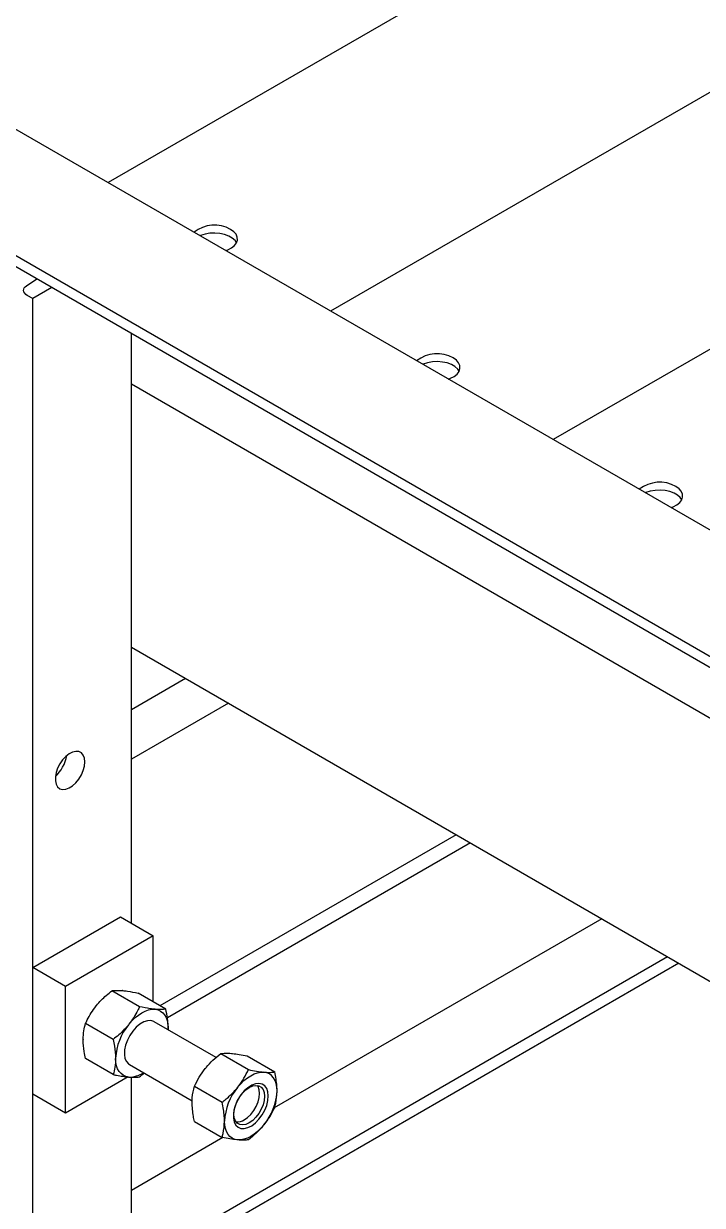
# Model space of a CAD drawing. Header units: millimetres. Extents: x 0 to 11880, y 0 to 8400.
# Drawn here: x 1671 to 1890, y 2393 to 2774.4 of the extents above; entities that cross this region are included whole.
import ezdxf

# ---------------------------------------------------------------- set-up
doc = ezdxf.new("R2010")
doc.units = ezdxf.units.MM
doc.header["$LTSCALE"] = 20

msp = doc.modelspace()

# ---------------------------------------------------------------- linework, layer by layer
at = {"color": 7, "linetype": 'Continuous', "lineweight": 25}
for p, q in [((1942.3, 2864), (1698.19, 2723.08)), ((2014.14, 2822.53), (1770.03, 2681.61)), ((2085.98, 2781.06), (1841.87, 2640.14)), ((4881.34, 885.49), (1653.4, 2748.94)), ((4845.99, 865.08), (1618.04, 2728.53)), ((1618.67, 2724.71), (4846.61, 861.25)), ((1671.92, 2689.82), (1675.22, 2692.06)), ((1680.1, 2689.24), (1673.91, 2685.67)), ((1673.91, 2685.67), (1672.13, 2686.69)), ((1673.91, 2163.08), (1673.91, 2685.67)), ((1705.73, 2484.06), (1705.73, 2674.45)), ((1705.73, 2658.11), (2674.46, 2098.87)), ((1705.73, 2573.13), (2674.46, 2013.89)), ((1723.19, 2563.05), (1705.73, 2552.97)), ((1737.03, 2555.06), (1705.73, 2536.98)), ((1810.55, 2512.62), (1714.96, 2457.44)), ((1815.13, 2509.97), (1717.35, 2453.53)), ((1673.91, 2469.77), (1702.19, 2486.1)), ((1702.19, 2486.1), (1712.8, 2479.98)), ((1857.56, 2485.48), (1751.83, 2424.45)), ((1712.8, 2479.98), (1684.51, 2463.65)), ((1712.8, 2458.69), (1712.8, 2479.98)), ((1878.77, 2473.23), (1705.73, 2373.33)), ((1673.91, 2428.95), (1673.91, 2469.77)), ((1684.51, 2463.65), (1673.91, 2469.77)), ((1882.39, 2471.14), (1723.99, 2379.7)), ((1684.51, 2422.82), (1684.51, 2463.65)), ((1708.36, 2457.11), (1699.41, 2462.28)), ((1702.96, 2462.33), (1702.84, 2462.34)), ((1716.85, 2456.35), (1707.9, 2461.52)), ((1694.47, 2457.51), (1694.35, 2457.36)), ((1713.42, 2456.29), (1713.3, 2456.3)), ((1733.11, 2440.75), (1713.12, 2452.29)), ((1699.88, 2446.55), (1690.93, 2451.72)), ((1704.94, 2451.47), (1704.82, 2451.32)), ((1717.56, 2449.72), (1717.6, 2450.18)), ((1717.6, 2450.18), (1717.59, 2449.7)), ((1717.6, 2450.18), (1717.6, 2450.34)), ((1690.17, 2446.58), (1690.17, 2446.42)), ((1734.56, 2441.99), (1743.5, 2436.82)), ((1743.04, 2441.23), (1751.99, 2436.06)), ((1699.88, 2435.24), (1690.93, 2440.41)), ((1700.63, 2440.54), (1700.63, 2440.38)), ((1705.12, 2438.43), (1725.33, 2426.76)), ((1704.65, 2434.45), (1684.51, 2422.82)), ((1704.82, 2434.43), (1704.94, 2434.42)), ((1705.73, 2181.45), (1705.73, 2434.38)), ((1726.07, 2431.43), (1735.02, 2426.27)), ((1684.51, 2422.82), (1673.91, 2428.95)), ((1726.07, 2420.12), (1735.02, 2414.95)), ((1735.29, 2414.9), (1705.73, 2397.83))]:
    msp.add_line(p, q, dxfattribs=at)
at = {"color": 7, "linetype": 'Continuous', "lineweight": 25, "flags": 128}
for points in [[(1736.17, 2701.16), (1736.83, 2701.4), (1738.04, 2702.02), (1738.98, 2702.79), (1739.63, 2703.65), (1739.93, 2704.56), (1739.89, 2705.5), (1739.5, 2706.41), (1738.78, 2707.25), (1737.76, 2707.98)], [(1739.65, 2703.69), (1739.18, 2704.39), (1738.3, 2705.18), (1737.15, 2705.84), (1735.79, 2706.35), (1734.27, 2706.67), (1732.66, 2706.79), (1731.04, 2706.72), (1729.49, 2706.44), (1728.08, 2705.98), (1727.92, 2705.92)], [(1672.13, 2686.69), (1671.66, 2687.02), (1671.3, 2687.4), (1671.06, 2687.8), (1670.96, 2688.23), (1671, 2688.66), (1671.18, 2689.08), (1671.49, 2689.47), (1671.92, 2689.82)], [(1808.01, 2659.68), (1808.67, 2659.93), (1809.88, 2660.55), (1810.83, 2661.31), (1811.47, 2662.17), (1811.77, 2663.09), (1811.73, 2664.03), (1811.34, 2664.94), (1810.62, 2665.77), (1809.6, 2666.5)], [(1811.49, 2662.22), (1811.02, 2662.92), (1810.14, 2663.71), (1809, 2664.37), (1807.63, 2664.87), (1806.11, 2665.19), (1804.5, 2665.32), (1802.88, 2665.25), (1801.33, 2664.97), (1799.92, 2664.51), (1799.77, 2664.44)], [(1879.86, 2618.21), (1880.52, 2618.45), (1881.72, 2619.08), (1882.67, 2619.84), (1883.31, 2620.7), (1883.62, 2621.62), (1883.57, 2622.55), (1883.18, 2623.46), (1882.46, 2624.3), (1881.44, 2625.03)], [(1883.33, 2620.74), (1882.86, 2621.44), (1881.99, 2622.23), (1880.84, 2622.89), (1879.47, 2623.4), (1877.95, 2623.72), (1876.34, 2623.85), (1874.73, 2623.77), (1873.18, 2623.5), (1871.76, 2623.04), (1871.61, 2622.97)], [(1690.7, 2536.14), (1690.57, 2537.33), (1690.19, 2538.32), (1689.58, 2539.03), (1688.78, 2539.45), (1687.82, 2539.53), (1686.76, 2539.29), (1685.65, 2538.72), (1684.56, 2537.87), (1683.54, 2536.78), (1682.65, 2535.5), (1681.94, 2534.11), (1681.44, 2532.68), (1681.19, 2531.28), (1681.19, 2530), (1681.44, 2528.91), (1681.94, 2528.05), (1682.65, 2527.48), (1683.54, 2527.23), (1684.56, 2527.31), (1685.65, 2527.72), (1686.76, 2528.43), (1687.82, 2529.41), (1688.78, 2530.6), (1689.58, 2531.95), (1690.19, 2533.37), (1690.57, 2534.79), (1690.7, 2536.14)], [(1704.94, 2451.47), (1705.92, 2452.59), (1706.96, 2453.59), (1708.03, 2454.45), (1709.12, 2455.16), (1710.21, 2455.71), (1711.28, 2456.08), (1712.32, 2456.28), (1713.3, 2456.3)], [(1713.42, 2456.29), (1714.33, 2456.1), (1715.14, 2455.74), (1715.86, 2455.2), (1716.47, 2454.5), (1716.95, 2453.65), (1717.31, 2452.66), (1717.53, 2451.55), (1717.6, 2450.34)], [(1713.12, 2452.29), (1713.01, 2452.35), (1712.04, 2452.64), (1710.93, 2452.59), (1709.73, 2452.21), (1708.51, 2451.5), (1707.31, 2450.51), (1706.2, 2449.27), (1705.23, 2447.86), (1704.44, 2446.32), (1703.86, 2444.74), (1703.54, 2443.19), (1703.47, 2441.74), (1703.67, 2440.46), (1704.12, 2439.41), (1704.81, 2438.64), (1705.12, 2438.43)], [(1704.82, 2434.43), (1703.91, 2434.62), (1703.09, 2434.98), (1702.38, 2435.52), (1701.77, 2436.22), (1701.29, 2437.07), (1700.93, 2438.06), (1700.71, 2439.17), (1700.63, 2440.38)], [(1740.02, 2431.11), (1741.02, 2432.25), (1742.07, 2433.27), (1743.16, 2434.15), (1744.26, 2434.87), (1745.37, 2435.42), (1746.46, 2435.8), (1747.51, 2436), (1748.51, 2436.01)], [(1752.75, 2429.97), (1752.68, 2431.21), (1752.46, 2432.34), (1752.1, 2433.35), (1751.61, 2434.21), (1750.99, 2434.92), (1750.26, 2435.46), (1749.43, 2435.83), (1748.51, 2436.01)], [(1749.92, 2428.34), (1749.79, 2429.66), (1749.4, 2430.78), (1748.77, 2431.62), (1747.92, 2432.16), (1746.91, 2432.37), (1745.78, 2432.24), (1744.57, 2431.77), (1743.35, 2430.99), (1742.17, 2429.93), (1741.09, 2428.64), (1740.16, 2427.19), (1739.42, 2425.64), (1738.9, 2424.06), (1738.64, 2422.53), (1738.64, 2421.12), (1738.9, 2419.89), (1739.42, 2418.9), (1740.16, 2418.21), (1741.09, 2417.83), (1742.17, 2417.79), (1743.35, 2418.1), (1744.57, 2418.72), (1745.78, 2419.65), (1746.91, 2420.83), (1747.92, 2422.21), (1748.77, 2423.72), (1749.4, 2425.29), (1749.79, 2426.86), (1749.92, 2428.34)], [(1748.72, 2428.21), (1748.59, 2426.87), (1748.23, 2425.45), (1747.64, 2424.03), (1746.85, 2422.67), (1745.92, 2421.45), (1744.87, 2420.42), (1743.77, 2419.64), (1742.67, 2419.15), (1741.62, 2418.97), (1740.68, 2419.11), (1739.9, 2419.56), (1739.31, 2420.3), (1738.94, 2421.3), (1738.82, 2422.5), (1738.94, 2423.84), (1739.31, 2425.26), (1739.9, 2426.69), (1740.68, 2428.04), (1741.62, 2429.27), (1742.67, 2430.29), (1743.77, 2431.07), (1744.87, 2431.56), (1745.92, 2431.75), (1746.85, 2431.61), (1747.64, 2431.15), (1748.23, 2430.41), (1748.59, 2429.41), (1748.72, 2428.21)], [(1742.14, 2420.58), (1743.24, 2421.36), (1744.29, 2422.39), (1745.23, 2423.61), (1746.01, 2424.97), (1746.6, 2426.39), (1746.97, 2427.81), (1747.09, 2429.15), (1746.97, 2430.35), (1746.6, 2431.35), (1746.36, 2431.72)], [(1740.02, 2414.14), (1739.1, 2414.32), (1738.26, 2414.68), (1737.53, 2415.22), (1736.91, 2415.93), (1736.42, 2416.8), (1736.07, 2417.8), (1735.85, 2418.94), (1735.78, 2420.17)], [(1748.51, 2419.03), (1747.51, 2417.89), (1746.46, 2416.87), (1745.37, 2416), (1744.26, 2415.27), (1743.16, 2414.72), (1742.07, 2414.34), (1741.02, 2414.14), (1740.02, 2414.14)]]:
    msp.add_lwpolyline(points, dxfattribs=at)
at = {"color": 7, "linetype": 'Continuous', "lineweight": 25}
for centre, radius, start, end in [((1732.54, 2698.69), 10.66, 60.6509, 128.2163), ((1804.38, 2657.21), 10.66, 60.6509, 128.2163), ((1876.22, 2615.74), 10.66, 60.6509, 128.2163), ((1719.06, 2439.59), 18.45, 140.5335, 177.0552), ((1705.08, 2442.26), 7.84, 268.9893, 305.1604), ((1754.18, 2419.32), 18.42, 140.2279, 177.3607), ((1734.35, 2430.82), 18.42, 320.2279, 357.3607), ((1739.91, 2423.98), 4.06, 264.8972, 303.275)]:
    msp.add_arc(centre, radius, start, end, dxfattribs=at)
msp.add_ellipse((1680.58, 2536.47), major_axis=(3, 6.06), ratio=0.529661, start_param=4.034766, end_param=5.238822, dxfattribs=at)
for points, knots in [([(1694.47, 2457.51), (1694.97, 2458.09), (1696.44, 2459.82), (1698.22, 2461.29), (1699.41, 2462.28)], [0, 0, 0, 0, 0.334138, 1, 1, 1, 1]), ([(1699.41, 2462.28), (1699.59, 2462.3), (1700.14, 2462.38), (1701.21, 2462.44), (1702.29, 2462.37), (1702.84, 2462.34)], [0, 0, 0, 0, 0.1934458, 0.5940679, 1, 1, 1, 1]), ([(1702.96, 2462.33), (1703.45, 2462.28), (1704.93, 2462.12), (1706.71, 2461.76), (1707.9, 2461.52)], [0, 0, 0, 0, 0.334138, 1, 1, 1, 1]), ([(1690.93, 2451.72), (1691.11, 2452.1), (1691.66, 2453.25), (1692.72, 2455.17), (1693.81, 2456.63), (1694.35, 2457.36)], [0, 0, 0, 0, 0.193446, 0.594068, 1, 1, 1, 1]), ([(1708.36, 2457.11), (1708.18, 2456.73), (1707.63, 2455.58), (1706.56, 2453.66), (1705.48, 2452.2), (1704.94, 2451.47)], [0, 0, 0, 0, 0.193446, 0.594068, 1, 1, 1, 1]), ([(1713.3, 2456.3), (1712.81, 2456.35), (1711.33, 2456.51), (1709.55, 2456.87), (1708.36, 2457.11)], [0, 0, 0, 0, 0.334138, 1, 1, 1, 1]), ([(1716.85, 2456.35), (1716.67, 2456.33), (1716.11, 2456.25), (1715.05, 2456.19), (1713.97, 2456.25), (1713.42, 2456.29)], [0, 0, 0, 0, 0.193446, 0.594068, 1, 1, 1, 1]), ([(1717.6, 2450.34), (1717.56, 2451.32), (1717.48, 2453.26), (1717.05, 2455.33), (1716.85, 2456.35)], [0, 0, 0, 0, 0.508526, 1, 1, 1, 1]), ([(1690.17, 2446.58), (1690.21, 2447.52), (1690.3, 2449.36), (1690.72, 2450.94), (1690.93, 2451.72)], [0, 0, 0, 0, 0.508526, 1, 1, 1, 1]), ([(1704.82, 2451.32), (1704.32, 2450.74), (1702.85, 2449.01), (1701.06, 2447.54), (1699.88, 2446.55)], [0, 0, 0, 0, 0.334138, 1, 1, 1, 1]), ([(1690.93, 2440.41), (1690.77, 2441.15), (1690.34, 2443.22), (1690.24, 2445.17), (1690.17, 2446.42)], [0, 0, 0, 0, 0.3592108, 1, 1, 1, 1]), ([(1699.88, 2446.55), (1700.03, 2445.81), (1700.46, 2443.74), (1700.57, 2441.79), (1700.63, 2440.54)], [0, 0, 0, 0, 0.3592108, 1, 1, 1, 1]), ([(1729.55, 2437.15), (1729.66, 2437.27), (1730.42, 2438.22), (1732.03, 2439.91), (1733.71, 2441.29), (1734.56, 2441.99)], [0, 0, 0, 0, 0.070099, 0.530789, 1, 1, 1, 1]), ([(1734.56, 2441.99), (1735.03, 2442.05), (1736, 2442.17), (1737.35, 2442.09), (1738.04, 2442.05)], [0, 0, 0, 0, 0.495458, 1, 1, 1, 1]), ([(1738.04, 2442.05), (1738.14, 2442.04), (1738.91, 2441.97), (1740.51, 2441.74), (1742.19, 2441.4), (1743.04, 2441.23)], [0, 0, 0, 0, 0.0700986, 0.5307888, 1, 1, 1, 1]), ([(1700.63, 2440.38), (1700.59, 2439.44), (1700.51, 2437.6), (1700.08, 2436.02), (1699.88, 2435.24)], [0, 0, 0, 0, 0.508526, 1, 1, 1, 1]), ([(1726.07, 2431.43), (1726.55, 2432.41), (1727.51, 2434.39), (1728.87, 2436.22), (1729.55, 2437.15)], [0, 0, 0, 0, 0.495458, 1, 1, 1, 1]), ([(1699.88, 2435.24), (1700.22, 2435.17), (1701.29, 2434.95), (1703.01, 2434.63), (1704.21, 2434.5), (1704.82, 2434.43)], [0, 0, 0, 0, 0.193446, 0.594068, 1, 1, 1, 1]), ([(1704.94, 2434.42), (1705.39, 2434.39), (1706.75, 2434.29), (1707.72, 2434.41), (1708.36, 2434.48)], [0, 0, 0, 0, 0.3341385, 1, 1, 1, 1]), ([(1708.36, 2434.48), (1708.71, 2434.76), (1709.22, 2435.15), (1709.68, 2435.58), (1709.82, 2435.71)], [0, 0, 0, 0, 0.6990853, 1, 1, 1, 1]), ([(1740.02, 2431.11), (1740.12, 2431.23), (1740.87, 2432.18), (1742.14, 2434.07), (1743.05, 2435.9), (1743.5, 2436.82)], [0, 0, 0, 0, 0.0700986, 0.5307888, 1, 1, 1, 1]), ([(1743.5, 2436.82), (1744.41, 2436.64), (1746.22, 2436.27), (1747.74, 2436.09), (1748.51, 2436.01)], [0, 0, 0, 0, 0.495458, 1, 1, 1, 1]), ([(1748.51, 2436.01), (1748.61, 2436), (1749.36, 2435.93), (1750.63, 2435.9), (1751.53, 2436.01), (1751.99, 2436.06)], [0, 0, 0, 0, 0.0700986, 0.5307888, 1, 1, 1, 1]), ([(1752.75, 2429.97), (1752.74, 2430.49), (1752.69, 2432.43), (1752.29, 2434.53), (1751.99, 2436.06)], [0, 0, 0, 0, 0.268634, 1, 1, 1, 1]), ([(1725.31, 2426.21), (1725.32, 2426.72), (1725.37, 2428.61), (1725.77, 2430.24), (1726.07, 2431.43)], [0, 0, 0, 0, 0.268634, 1, 1, 1, 1]), ([(1735.02, 2426.27), (1735.92, 2427), (1737.74, 2428.49), (1739.26, 2430.23), (1740.02, 2431.11)], [0, 0, 0, 0, 0.495458, 1, 1, 1, 1]), ([(1751.99, 2424.75), (1752.1, 2425.16), (1752.55, 2426.75), (1752.66, 2428.6), (1752.75, 2429.97)], [0, 0, 0, 0, 0.2575513, 1, 1, 1, 1]), ([(1726.07, 2420.12), (1725.96, 2420.66), (1725.51, 2422.76), (1725.4, 2424.74), (1725.31, 2426.21)], [0, 0, 0, 0, 0.257551, 1, 1, 1, 1]), ([(1735.78, 2420.17), (1735.77, 2420.69), (1735.72, 2422.63), (1735.32, 2424.73), (1735.02, 2426.27)], [0, 0, 0, 0, 0.268634, 1, 1, 1, 1]), ([(1751.99, 2424.75), (1751.51, 2423.77), (1750.55, 2421.79), (1749.19, 2419.96), (1748.51, 2419.03)], [0, 0, 0, 0, 0.495458, 1, 1, 1, 1]), ([(1735.02, 2414.95), (1735.13, 2415.36), (1735.58, 2416.95), (1735.69, 2418.8), (1735.78, 2420.17)], [0, 0, 0, 0, 0.257551, 1, 1, 1, 1]), ([(1748.51, 2419.03), (1748.4, 2418.91), (1747.64, 2417.97), (1746.03, 2416.28), (1744.35, 2414.89), (1743.5, 2414.19)], [0, 0, 0, 0, 0.070099, 0.530789, 1, 1, 1, 1]), ([(1740.02, 2414.14), (1739.92, 2414.15), (1739.15, 2414.22), (1737.55, 2414.44), (1735.87, 2414.78), (1735.02, 2414.95)], [0, 0, 0, 0, 0.0700986, 0.5307888, 1, 1, 1, 1]), ([(1743.5, 2414.19), (1743.03, 2414.13), (1742.06, 2414.01), (1740.71, 2414.09), (1740.02, 2414.14)], [0, 0, 0, 0, 0.495458, 1, 1, 1, 1])]:
    msp.add_open_spline(points, degree=3, knots=knots, dxfattribs=at)

doc.saveas('drawing.dxf')
